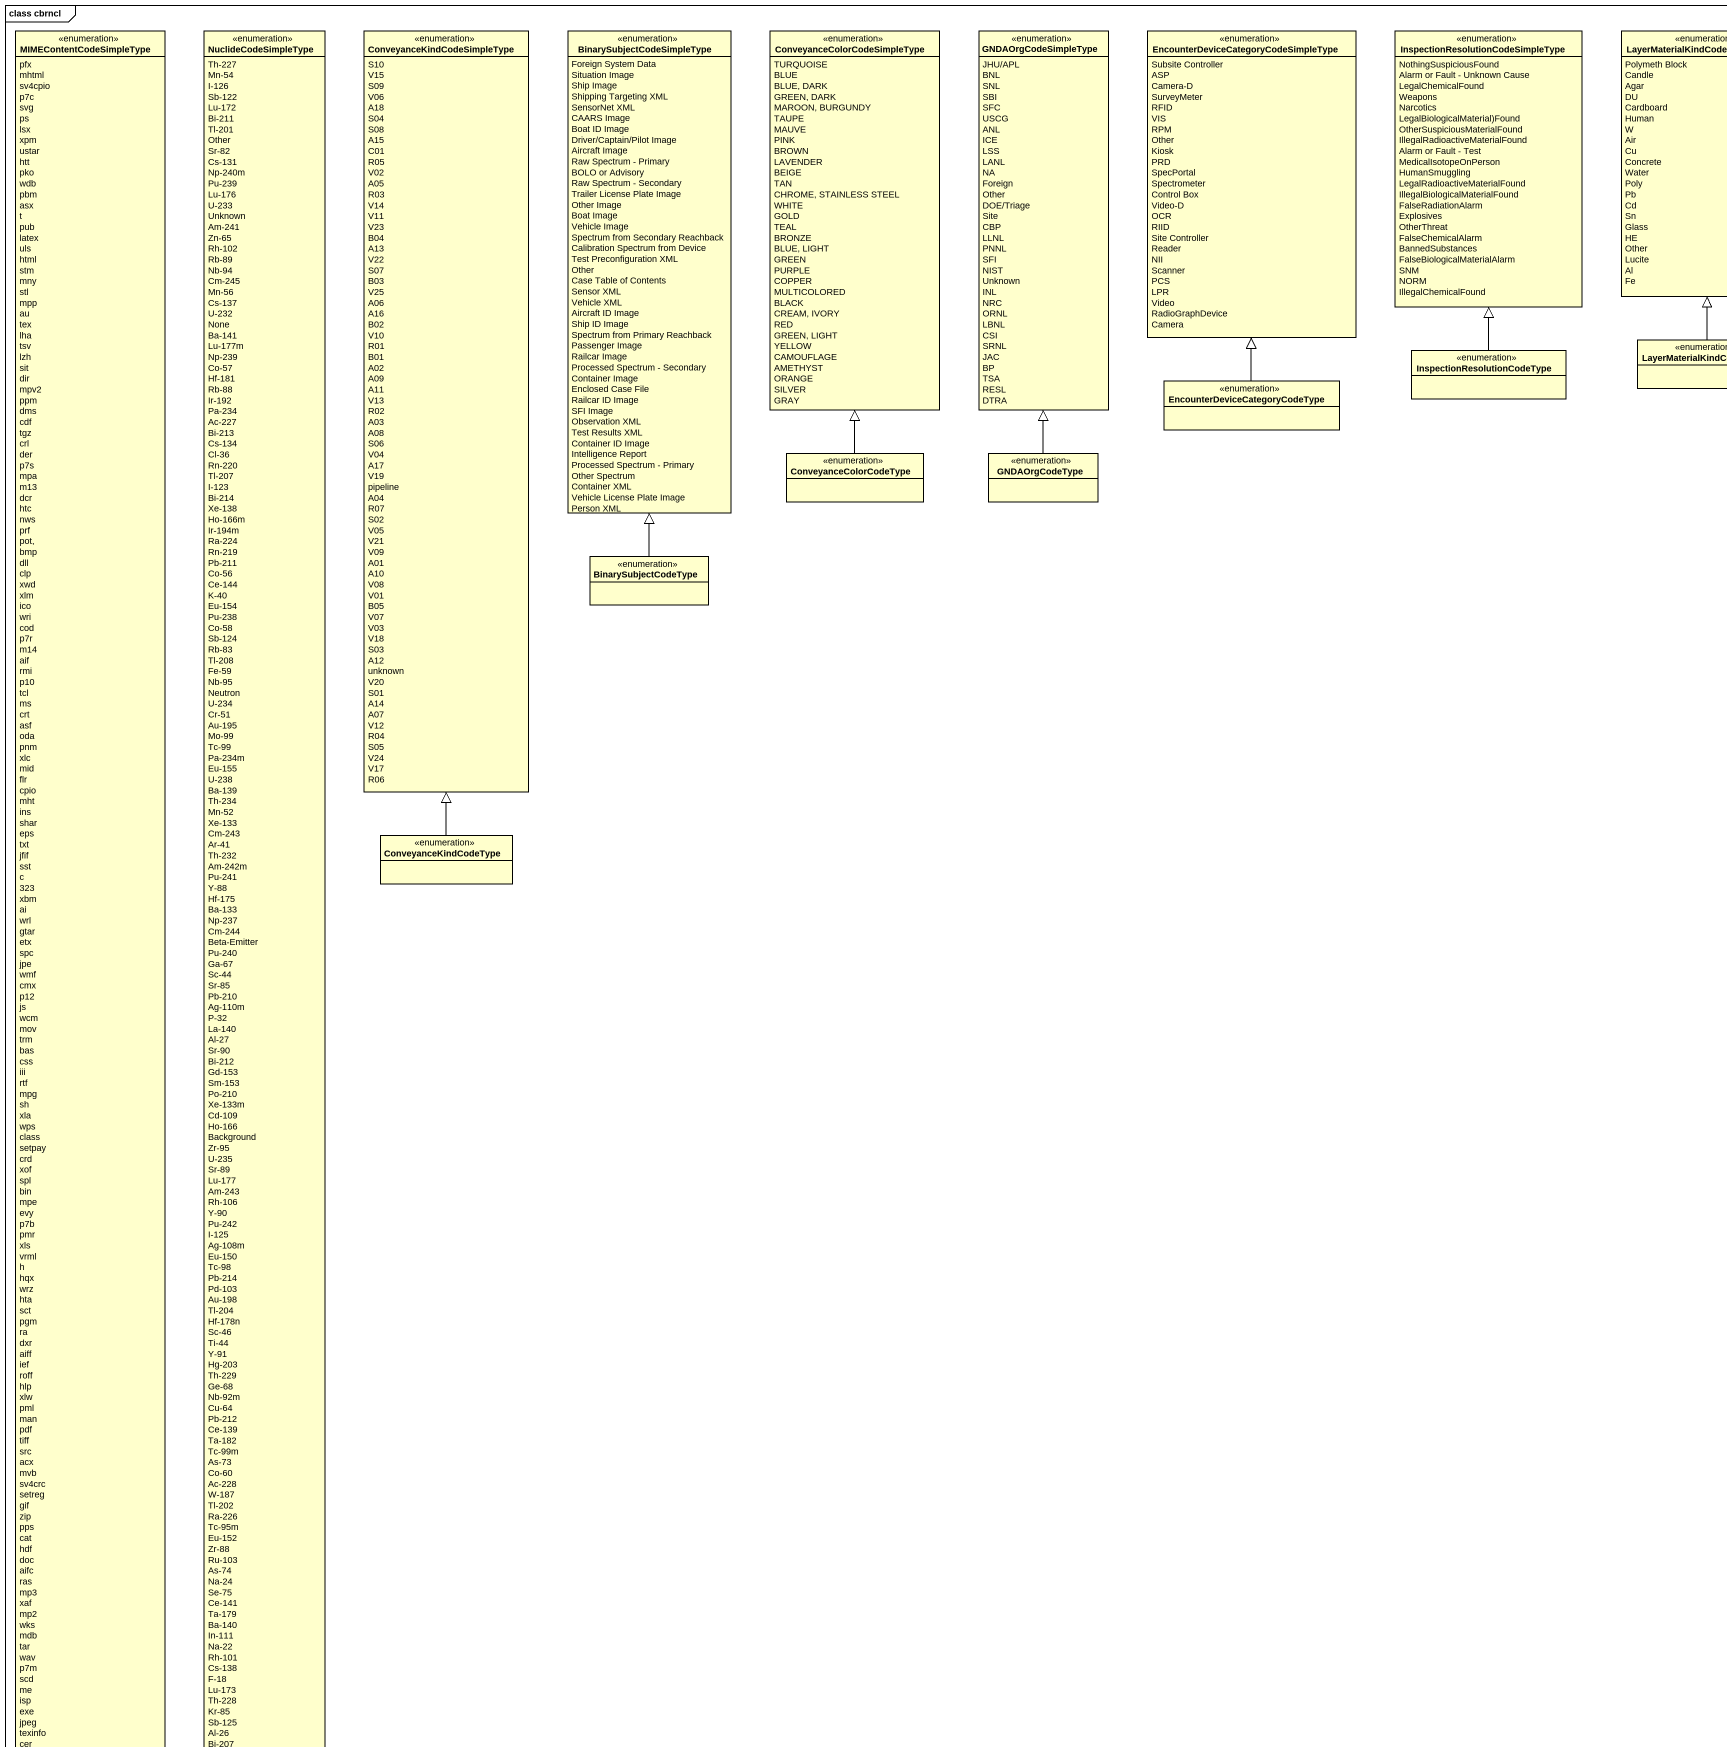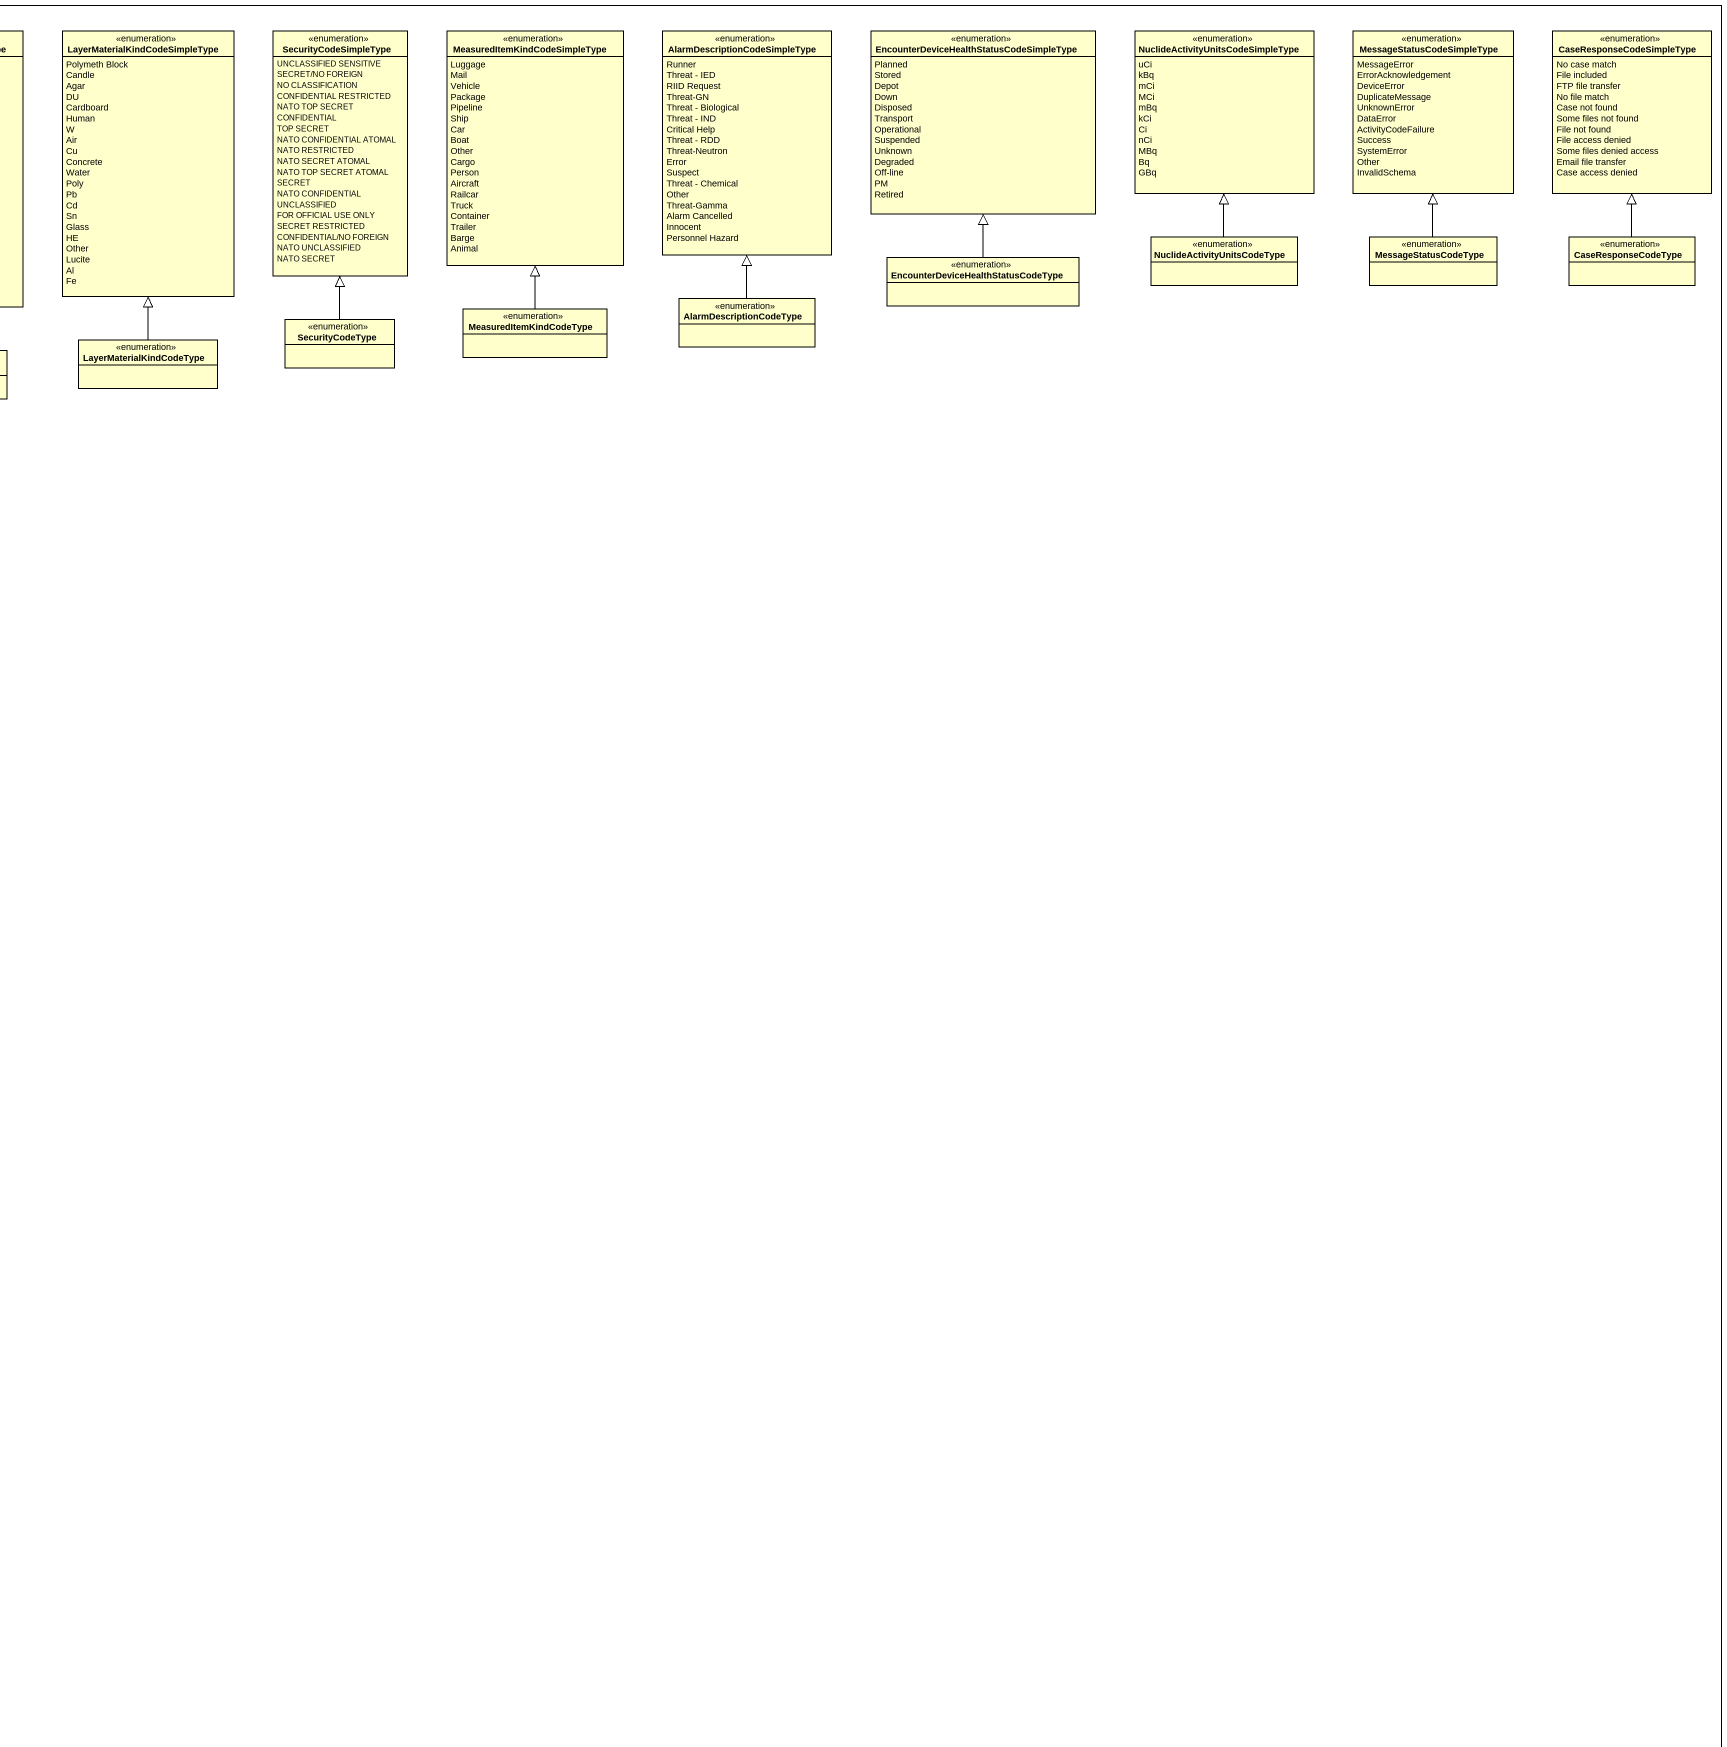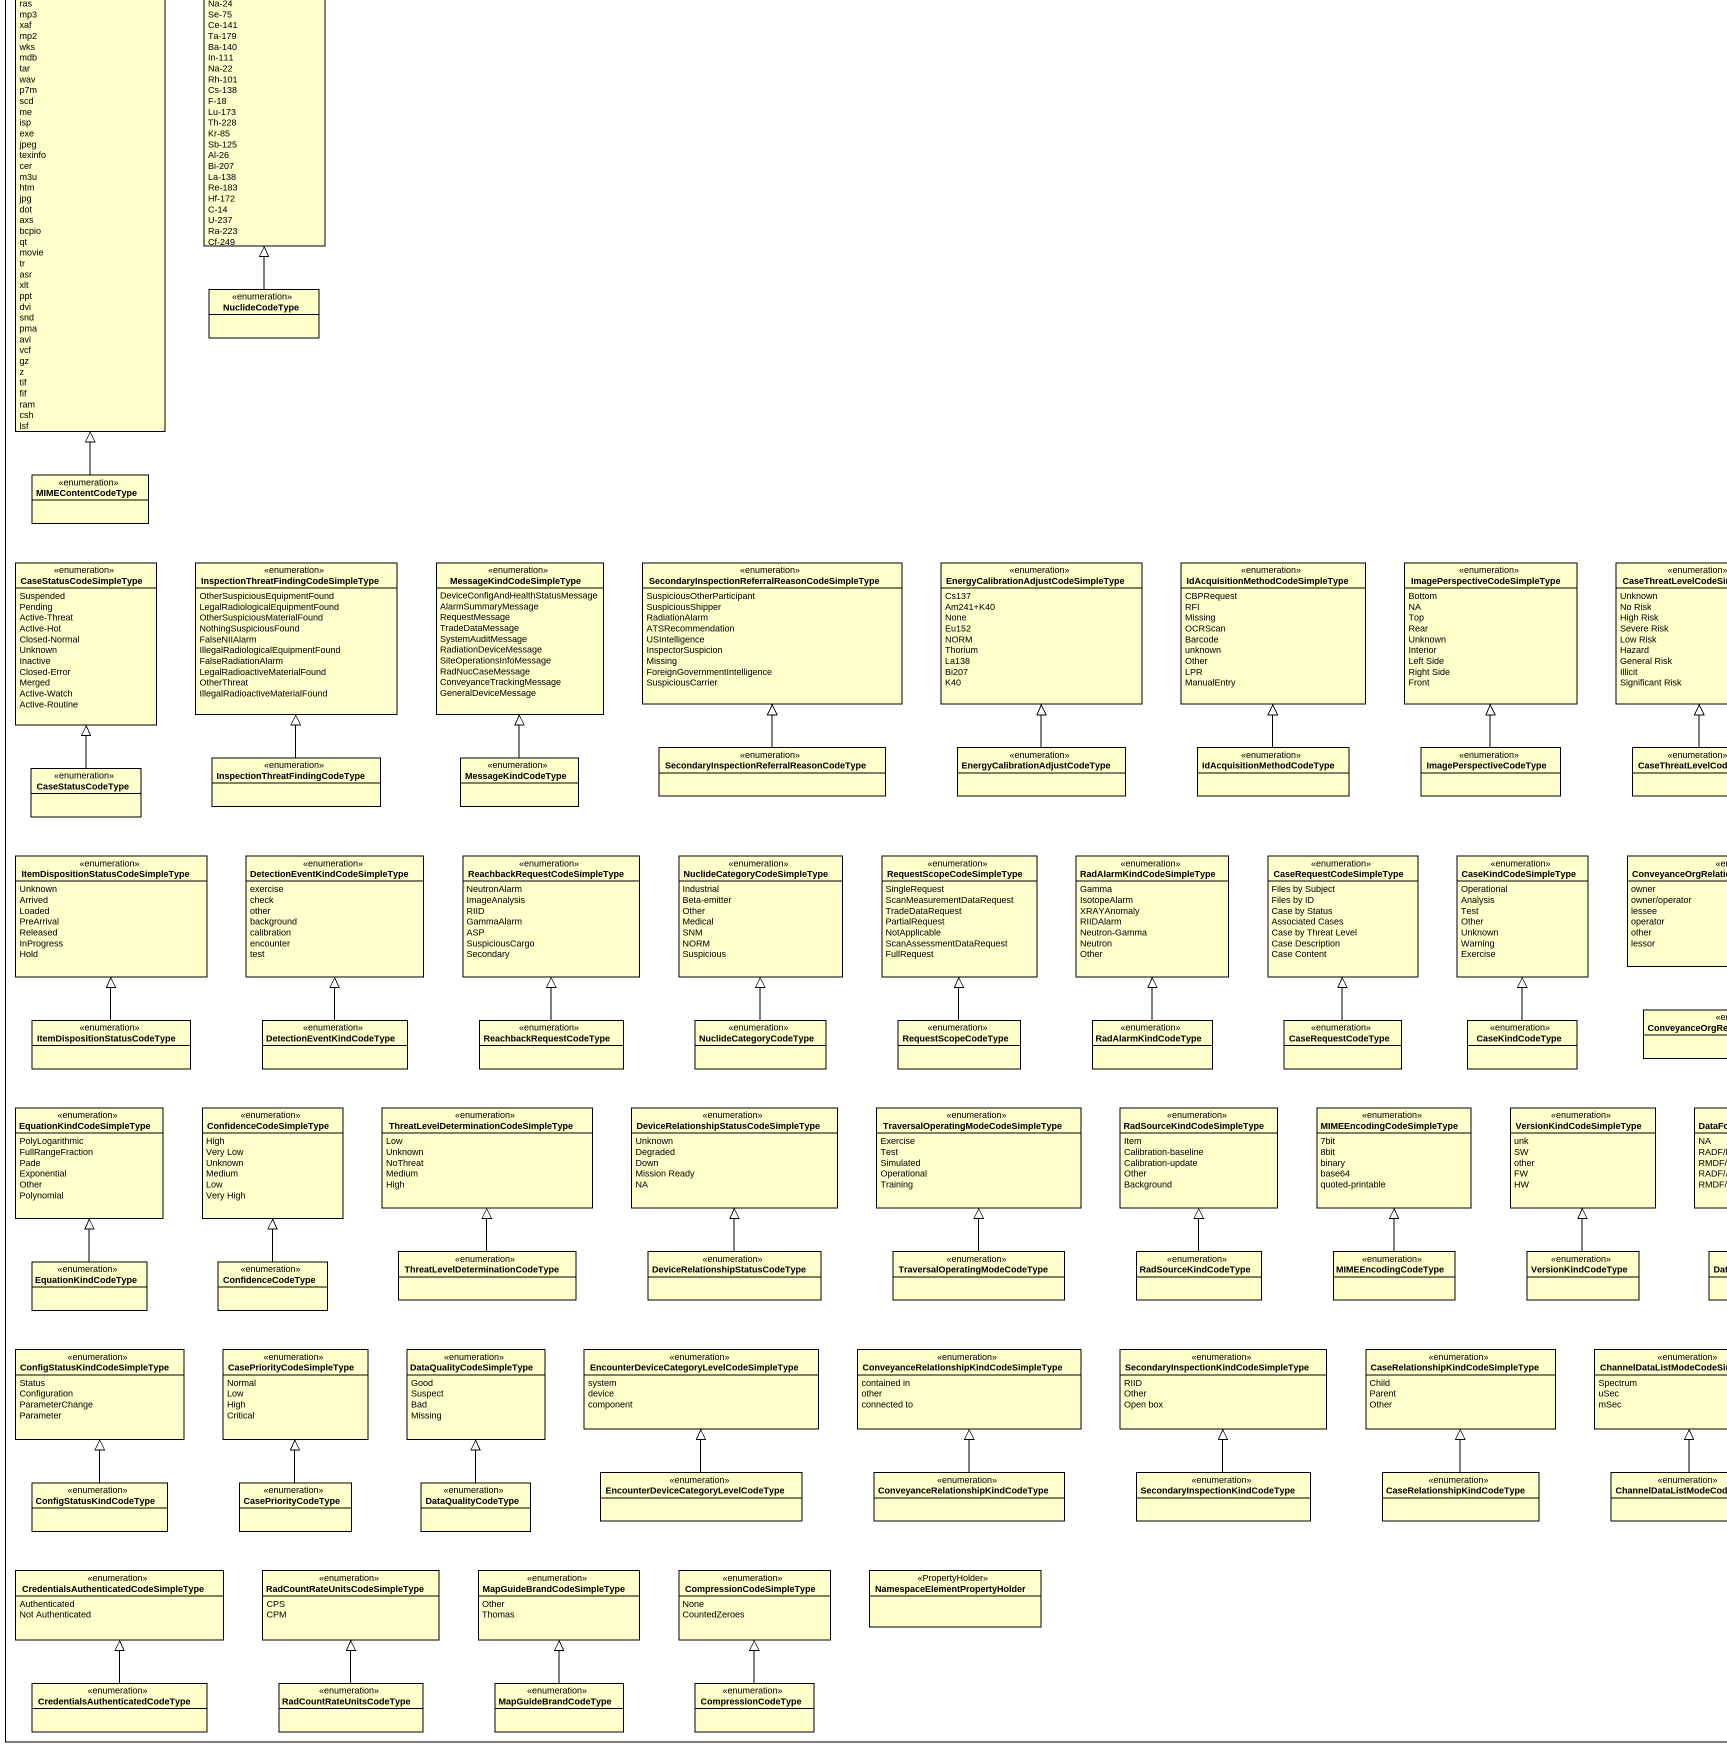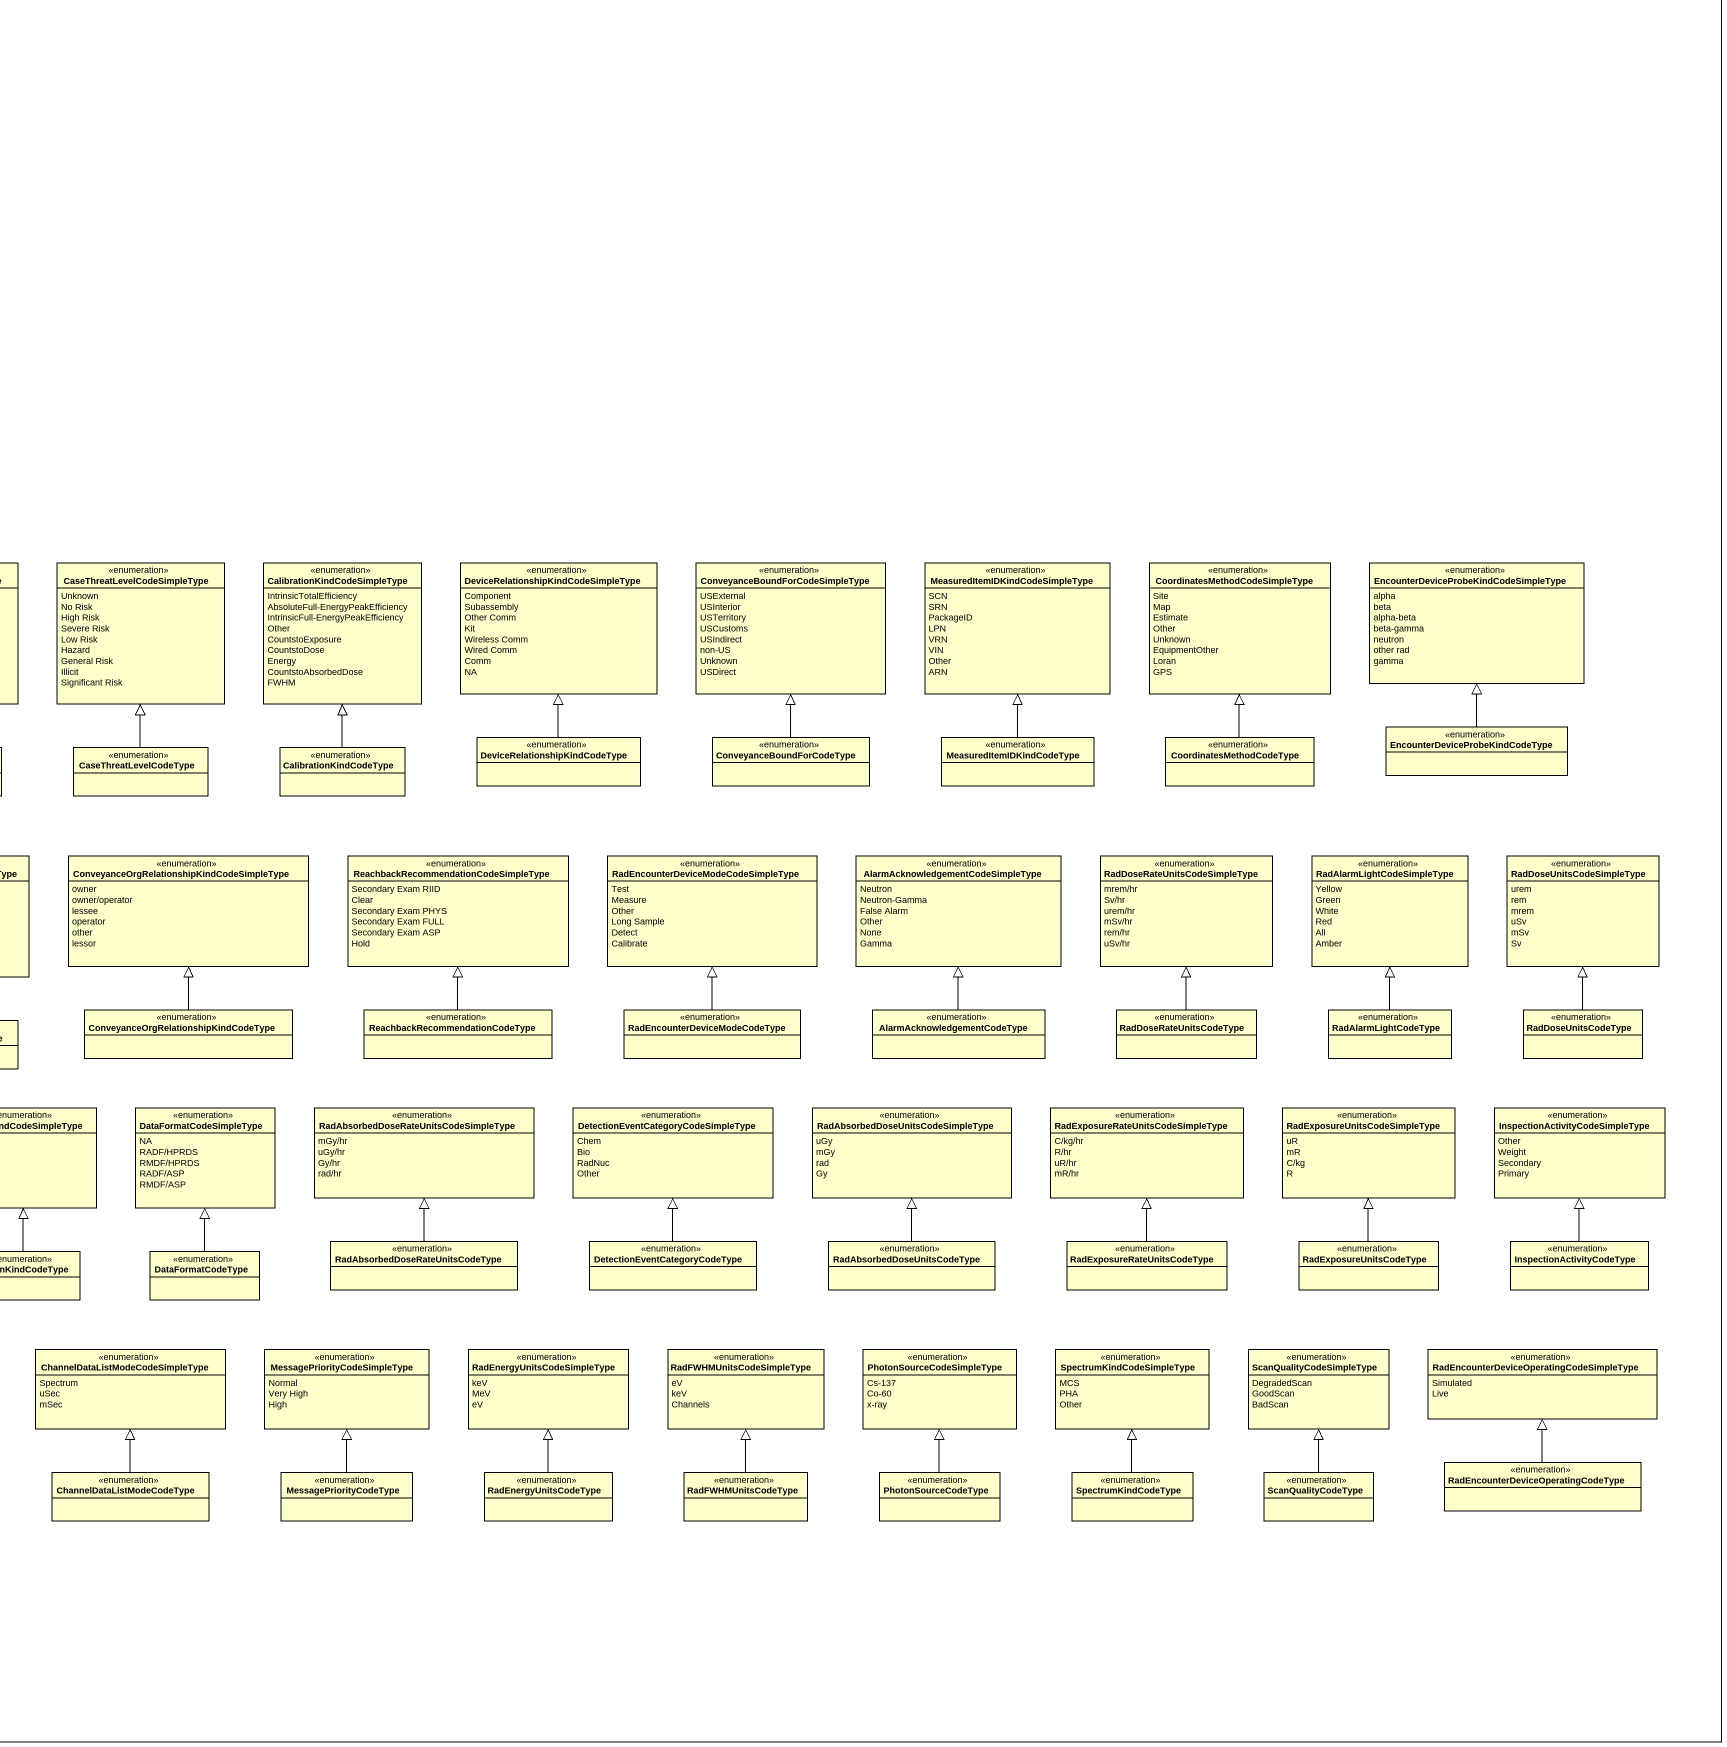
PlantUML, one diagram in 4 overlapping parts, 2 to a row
@startuml
mainframe class cbrncl
hide circle
hide empty members
enum MIMEContentCodeSimpleType {
  pfx
  mhtml
  sv4cpio
  p7c
  svg
  ps
  lsx
  xpm
  ustar
  htt
  pko
  wdb
  pbm
  asx
  t
  pub
  latex
  uls
  html
  stm
  mny
  stl
  mpp
  au
  tex
  lha
  tsv
  lzh
  sit
  dir
  mpv2
  ppm
  dms
  cdf
  tgz
  crl
  der
  p7s
  mpa
  m13
  dcr
  htc
  nws
  prf
  pot,
  bmp
  dll
  clp
  xwd
  xlm
  ico
  wri
  cod
  p7r
  m14
  aif
  rmi
  p10
  tcl
  ms
  crt
  asf
  oda
  pnm
  xlc
  mid
  flr
  cpio
  mht
  ins
  shar
  eps
  txt
  jfif
  sst
  c
  323
  xbm
  ai
  wrl
  gtar
  etx
  spc
  jpe
  wmf
  cmx
  p12
  js
  wcm
  mov
  trm
  bas
  css
  iii
  rtf
  mpg
  sh
  xla
  wps
  class
  setpay
  crd
  xof
  spl
  bin
  mpe
  evy
  p7b
  pmr
  xls
  vrml
  h
  hqx
  wrz
  hta
  sct
  pgm
  ra
  dxr
  aiff
  ief
  roff
  hlp
  xlw
  pml
  man
  pdf
  tiff
  src
  acx
  mvb
  sv4crc
  setreg
  gif
  zip
  pps
  cat
  hdf
  doc
  aifc
  ras
  mp3
  xaf
  mp2
  wks
  mdb
  tar
  wav
  p7m
  scd
  me
  isp
  exe
  jpeg
  texinfo
  cer
  m3u
  htm
  jpg
  dot
  axs
  bcpio
  qt
  movie
  tr
  asr
  xlt
  ppt
  dvi
  snd
  pma
  avi
  vcf
  gz
  z
  tif
  fif
  ram
  csh
  lsf
}
enum NuclideCodeSimpleType {
  Th-227
  Mn-54
  I-126
  Sb-122
  Lu-172
  Bi-211
  Tl-201
  Other
  Sr-82
  Cs-131
  Np-240m
  Pu-239
  Lu-176
  U-233
  Unknown
  Am-241
  Zn-65
  Rh-102
  Rb-89
  Nb-94
  Cm-245
  Mn-56
  Cs-137
  U-232
  None
  Ba-141
  Lu-177m
  Np-239
  Co-57
  Hf-181
  Rb-88
  Ir-192
  Pa-234
  Ac-227
  Bi-213
  Cs-134
  Cl-36
  Rn-220
  Tl-207
  I-123
  Bi-214
  Xe-138
  Ho-166m
  Ir-194m
  Ra-224
  Rn-219
  Pb-211
  Co-56
  Ce-144
  K-40
  Eu-154
  Pu-238
  Co-58
  Sb-124
  Rb-83
  Tl-208
  Fe-59
  Nb-95
  Neutron
  U-234
  Cr-51
  Au-195
  Mo-99
  Tc-99
  Pa-234m
  Eu-155
  U-238
  Ba-139
  Th-234
  Mn-52
  Xe-133
  Cm-243
  Ar-41
  Th-232
  Am-242m
  Pu-241
  Y-88
  Hf-175
  Ba-133
  Np-237
  Cm-244
  Beta-Emitter
  Pu-240
  Ga-67
  Sc-44
  Sr-85
  Pb-210
  Ag-110m
  P-32
  La-140
  Al-27
  Sr-90
  Bi-212
  Gd-153
  Sm-153
  Po-210
  Xe-133m
  Cd-109
  Ho-166
  Background
  Zr-95
  U-235
  Sr-89
  Lu-177
  Am-243
  Rh-106
  Y-90
  Pu-242
  I-125
  Ag-108m
  Eu-150
  Tc-98
  Pb-214
  Pd-103
  Au-198
  Tl-204
  Hf-178n
  Sc-46
  Ti-44
  Y-91
  Hg-203
  Th-229
  Ge-68
  Nb-92m
  Cu-64
  Pb-212
  Ce-139
  Ta-182
  Tc-99m
  As-73
  Co-60
  Ac-228
  W-187
  Tl-202
  Ra-226
  Tc-95m
  Eu-152
  Zr-88
  Ru-103
  As-74
  Na-24
  Se-75
  Ce-141
  Ta-179
  Ba-140
  In-111
  Na-22
  Rh-101
  Cs-138
  F-18
  Lu-173
  Th-228
  Kr-85
  Sb-125
  Al-26
  Bi-207
  La-138
  Re-183
  Hf-172
  C-14
  U-237
  Ra-223
  Cf-249
}
enum ConveyanceKindCodeSimpleType {
  S10
  V15
  S09
  V06
  A18
  S04
  S08
  A15
  C01
  R05
  V02
  A05
  R03
  V14
  V11
  V23
  B04
  A13
  V22
  S07
  B03
  V25
  A06
  A16
  B02
  V10
  R01
  B01
  A02
  A09
  A11
  V13
  R02
  A03
  A08
  S06
  V04
  A17
  V19
  pipeline
  A04
  R07
  S02
  V05
  V21
  V09
  A01
  A10
  V08
  V01
  B05
  V07
  V03
  V18
  S03
  A12
  unknown
  V20
  S01
  A14
  A07
  V12
  R04
  S05
  V24
  V17
  R06
}
enum BinarySubjectCodeSimpleType {
  Foreign System Data
  Situation Image
  Ship Image
  Shipping Targeting XML
  SensorNet XML
  CAARS Image
  Boat ID Image
  Driver/Captain/Pilot Image
  Aircraft Image
  Raw Spectrum - Primary
  BOLO or Advisory
  Raw Spectrum - Secondary
  Trailer License Plate Image
  Other Image
  Boat Image
  Vehicle Image
  Spectrum from Secondary Reachback
  Calibration Spectrum from Device
  Test Preconfiguration XML
  Other
  Case Table of Contents
  Sensor XML
  Vehicle XML
  Aircraft ID Image
  Ship ID Image
  Spectrum from Primary Reachback
  Passenger Image
  Railcar Image
  Processed Spectrum - Secondary
  Container Image
  Enclosed Case File
  Railcar ID Image
  SFI Image
  Observation XML
  Test Results XML
  Container ID Image
  Intelligence Report
  Processed Spectrum - Primary
  Other Spectrum
  Container XML
  Vehicle License Plate Image
  Person XML
}
enum "ConveyanceColorCodeSimpleType" as ConveyanceColorCodeSimpleTyp {
  TURQUOISE
  BLUE
  BLUE, DARK
  GREEN, DARK
  MAROON, BURGUNDY
  TAUPE
  MAUVE
  PINK
  BROWN
  LAVENDER
  BEIGE
  TAN
  CHROME, STAINLESS STEEL
  WHITE
  GOLD
  TEAL
  BRONZE
  BLUE, LIGHT
  GREEN
  PURPLE
  COPPER
  MULTICOLORED
  BLACK
  CREAM, IVORY
  RED
  GREEN, LIGHT
  YELLOW
  CAMOUFLAGE
  AMETHYST
  ORANGE
  SILVER
  GRAY
}
enum GNDAOrgCodeSimpleType {
  JHU/APL
  BNL
  SNL
  SBI
  SFC
  USCG
  ANL
  ICE
  LSS
  LANL
  NA
  Foreign
  Other
  DOE/Triage
  Site
  CBP
  LLNL
  PNNL
  SFI
  NIST
  Unknown
  INL
  NRC
  ORNL
  LBNL
  CSI
  SRNL
  JAC
  BP
  TSA
  RESL
  DTRA
}
enum "EncounterDeviceCategoryCodeSimpleType" as EncounterDeviceCategoryCodeS {
  Subsite Controller
  ASP
  Camera-D
  SurveyMeter
  RFID
  VIS
  RPM
  Other
  Kiosk
  PRD
  SpecPortal
  Spectrometer
  Control Box
  Video-D
  OCR
  RIID
  Site Controller
  Reader
  NII
  Scanner
  PCS
  LPR
  Video
  RadioGraphDevice
  Camera
}
enum "InspectionResolutionCodeSimpleType" as InspectionResolutionCodeSimp {
  NothingSuspiciousFound
  Alarm or Fault - Unknown Cause
  LegalChemicalFound
  Weapons
  Narcotics
  LegalBiologicalMaterial)Found
  OtherSuspiciousMaterialFound
  IllegalRadioactiveMaterialFound
  Alarm or Fault - Test
  MedicalIsotopeOnPerson
  HumanSmuggling
  LegalRadioactiveMaterialFound
  IllegalBiologicalMaterialFound
  FalseRadiationAlarm
  Explosives
  OtherThreat
  FalseChemicalAlarm
  BannedSubstances
  FalseBiologicalMaterialAlarm
  SNM
  NORM
  IllegalChemicalFound
}
enum "LayerMaterialKindCodeSimpleType" as LayerMaterialKindCodeSimpleT {
  Polymeth Block
  Candle
  Agar
  DU
  Cardboard
  Human
  W
  Air
  Cu
  Concrete
  Water
  Poly
  Pb
  Cd
  Sn
  Glass
  HE
  Other
  Lucite
  Al
  Fe
}
enum SecurityCodeSimpleType {
  UNCLASSIFIED SENSITIVE
  SECRET/NO FOREIGN
  NO CLASSIFICATION
  CONFIDENTIAL RESTRICTED
  NATO TOP SECRET
  CONFIDENTIAL
  TOP SECRET
  NATO CONFIDENTIAL ATOMAL
  NATO RESTRICTED
  NATO SECRET ATOMAL
  NATO TOP SECRET ATOMAL
  SECRET
  NATO CONFIDENTIAL
  UNCLASSIFIED
  FOR OFFICIAL USE ONLY
  SECRET RESTRICTED
  CONFIDENTIAL/NO FOREIGN
  NATO UNCLASSIFIED
  NATO SECRET
}
enum "MeasuredItemKindCodeSimpleType" as MeasuredItemKindCodeSimpleTy {
  Luggage
  Mail
  Vehicle
  Package
  Pipeline
  Ship
  Car
  Boat
  Other
  Cargo
  Person
  Aircraft
  Railcar
  Truck
  Container
  Trailer
  Barge
  Animal
}
enum "AlarmDescriptionCodeSimpleType" as AlarmDescriptionCodeSimpleTy {
  Runner
  Threat - IED
  RIID Request
  Threat-GN
  Threat - Biological
  Threat - IND
  Critical Help
  Threat - RDD
  Threat-Neutron
  Error
  Suspect
  Threat - Chemical
  Other
  Threat-Gamma
  Alarm Cancelled
  Innocent
  Personnel Hazard
}
enum "EncounterDeviceHealthStatusCodeSimpleType" as EncounterDeviceHealthStatusC {
  Planned
  Stored
  Depot
  Down
  Disposed
  Transport
  Operational
  Suspended
  Unknown
  Degraded
  Off-line
  PM
  Retired
}
enum "NuclideActivityUnitsCodeSimpleType" as NuclideActivityUnitsCodeSimp {
  uCi
  kBq
  mCi
  MCi
  mBq
  kCi
  Ci
  nCi
  MBq
  Bq
  GBq
}
enum MessageStatusCodeSimpleType {
  MessageError
  ErrorAcknowledgement
  DeviceError
  DuplicateMessage
  UnknownError
  DataError
  ActivityCodeFailure
  Success
  SystemError
  Other
  InvalidSchema
}
enum CaseResponseCodeSimpleType {
  No case match
  File included
  FTP file transfer
  No file match
  Case not found
  Some files not found
  File not found
  File access denied
  Some files denied access
  Email file transfer
  Case access denied
}
enum NuclideActivityUnitsCodeType
enum MessageStatusCodeType
enum CaseResponseCodeType
enum "EncounterDeviceHealthStatusCodeType" as EncounterDeviceHealthStatusC_2
enum SecurityCodeType
enum MeasuredItemKindCodeType
enum AlarmDescriptionCodeType
enum InspectionResolutionCodeType
enum LayerMaterialKindCodeType
enum "EncounterDeviceCategoryCodeType" as EncounterDeviceCategoryCodeT
enum ConveyanceColorCodeType
enum GNDAOrgCodeType
enum BinarySubjectCodeType
enum ConveyanceKindCodeType
enum NuclideCodeType
enum MIMEContentCodeType
enum CaseStatusCodeSimpleType {
  Suspended
  Pending
  Active-Threat
  Active-Hot
  Closed-Normal
  Unknown
  Inactive
  Closed-Error
  Merged
  Active-Watch
  Active-Routine
}
enum "InspectionThreatFindingCodeSimpleType" as InspectionThreatFindingCodeS {
  OtherSuspiciousEquipmentFound
  LegalRadiologicalEquipmentFound
  OtherSuspiciousMaterialFound
  NothingSuspiciousFound
  FalseNIIAlarm
  IllegalRadiologicalEquipmentFound
  FalseRadiationAlarm
  LegalRadioactiveMaterialFound
  OtherThreat
  IllegalRadioactiveMaterialFound
}
enum MessageKindCodeSimpleType {
  DeviceConfigAndHealthStatusMessage
  AlarmSummaryMessage
  RequestMessage
  TradeDataMessage
  SystemAuditMessage
  RadiationDeviceMessage
  SiteOperationsInfoMessage
  RadNucCaseMessage
  ConveyanceTrackingMessage
  GeneralDeviceMessage
}
enum "SecondaryInspectionReferralReasonCodeSimpleType" as SecondaryInspectionReferralR {
  SuspiciousOtherParticipant
  SuspiciousShipper
  RadiationAlarm
  ATSRecommendation
  USIntelligence
  InspectorSuspicion
  Missing
  ForeignGovernmentIntelligence
  SuspiciousCarrier
}
enum "EnergyCalibrationAdjustCodeSimpleType" as EnergyCalibrationAdjustCodeS {
  Cs137
  Am241+K40
  None
  Eu152
  NORM
  Thorium
  La138
  Bi207
  K40
}
enum "IdAcquisitionMethodCodeSimpleType" as IdAcquisitionMethodCodeSimpl {
  CBPRequest
  RFI
  Missing
  OCRScan
  Barcode
  unknown
  Other
  LPR
  ManualEntry
}
enum "ImagePerspectiveCodeSimpleType" as ImagePerspectiveCodeSimpleTy {
  Bottom
  NA
  Top
  Rear
  Unknown
  Interior
  Left Side
  Right Side
  Front
}
enum "CaseThreatLevelCodeSimpleType" as CaseThreatLevelCodeSimpleTyp {
  Unknown
  No Risk
  High Risk
  Severe Risk
  Low Risk
  Hazard
  General Risk
  Illicit
  Significant Risk
}
enum "CalibrationKindCodeSimpleType" as CalibrationKindCodeSimpleTyp {
  IntrinsicTotalEfficiency
  AbsoluteFull-EnergyPeakEfficiency
  IntrinsicFull-EnergyPeakEfficiency
  Other
  CountstoExposure
  CountstoDose
  Energy
  CountstoAbsorbedDose
  FWHM
}
enum "DeviceRelationshipKindCodeSimpleType" as DeviceRelationshipKindCodeSi {
  Component
  Subassembly
  Other Comm
  Kit
  Wireless Comm
  Wired Comm
  Comm
  NA
}
enum "ConveyanceBoundForCodeSimpleType" as ConveyanceBoundForCodeSimple {
  USExternal
  USInterior
  USTerritory
  USCustoms
  USIndirect
  non-US
  Unknown
  USDirect
}
enum "MeasuredItemIDKindCodeSimpleType" as MeasuredItemIDKindCodeSimple {
  SCN
  SRN
  PackageID
  LPN
  VRN
  VIN
  Other
  ARN
}
enum "CoordinatesMethodCodeSimpleType" as CoordinatesMethodCodeSimpleT {
  Site
  Map
  Estimate
  Other
  Unknown
  EquipmentOther
  Loran
  GPS
}
enum "EncounterDeviceProbeKindCodeSimpleType" as EncounterDeviceProbeKindCode {
  alpha
  beta
  alpha-beta
  beta-gamma
  neutron
  other rad
  gamma
}
enum "InspectionThreatFindingCodeType" as InspectionThreatFindingCodeT
enum MessageKindCodeType
enum "SecondaryInspectionReferralReasonCodeType" as SecondaryInspectionReferralR_2
enum "EnergyCalibrationAdjustCodeType" as EnergyCalibrationAdjustCodeT
enum IdAcquisitionMethodCodeType
enum ImagePerspectiveCodeType
enum CaseThreatLevelCodeType
enum CalibrationKindCodeType
enum "DeviceRelationshipKindCodeType" as DeviceRelationshipKindCodeTy
enum ConveyanceBoundForCodeType
enum MeasuredItemIDKindCodeType
enum CoordinatesMethodCodeType
enum "EncounterDeviceProbeKindCodeType" as EncounterDeviceProbeKindCode_2
enum CaseStatusCodeType
enum "ItemDispositionStatusCodeSimpleType" as ItemDispositionStatusCodeSim {
  Unknown
  Arrived
  Loaded
  PreArrival
  Released
  InProgress
  Hold
}
enum "DetectionEventKindCodeSimpleType" as DetectionEventKindCodeSimple {
  exercise
  check
  other
  background
  calibration
  encounter
  test
}
enum "ReachbackRequestCodeSimpleType" as ReachbackRequestCodeSimpleTy {
  NeutronAlarm
  ImageAnalysis
  RIID
  GammaAlarm
  ASP
  SuspiciousCargo
  Secondary
}
enum "NuclideCategoryCodeSimpleType" as NuclideCategoryCodeSimpleTyp {
  Industrial
  Beta-emitter
  Other
  Medical
  SNM
  NORM
  Suspicious
}
enum RequestScopeCodeSimpleType {
  SingleRequest
  ScanMeasurementDataRequest
  TradeDataRequest
  PartialRequest
  NotApplicable
  ScanAssessmentDataRequest
  FullRequest
}
enum RadAlarmKindCodeSimpleType {
  Gamma
  IsotopeAlarm
  XRAYAnomaly
  RIIDAlarm
  Neutron-Gamma
  Neutron
  Other
}
enum CaseRequestCodeSimpleType {
  Files by Subject
  Files by ID
  Case by Status
  Associated Cases
  Case by Threat Level
  Case Description
  Case Content
}
enum CaseKindCodeSimpleType {
  Operational
  Analysis
  Test
  Other
  Unknown
  Warning
  Exercise
}
enum "ConveyanceOrgRelationshipKindCodeSimpleType" as ConveyanceOrgRelationshipKin {
  owner
  owner/operator
  lessee
  operator
  other
  lessor
}
enum "ReachbackRecommendationCodeSimpleType" as ReachbackRecommendationCodeS {
  Secondary Exam RIID
  Clear
  Secondary Exam PHYS
  Secondary Exam FULL
  Secondary Exam ASP
  Hold
}
enum "RadEncounterDeviceModeCodeSimpleType" as RadEncounterDeviceModeCodeSi {
  Test
  Measure
  Other
  Long Sample
  Detect
  Calibrate
}
enum "AlarmAcknowledgementCodeSimpleType" as AlarmAcknowledgementCodeSimp {
  Neutron
  Neutron-Gamma
  False Alarm
  Other
  None
  Gamma
}
enum "RadDoseRateUnitsCodeSimpleType" as RadDoseRateUnitsCodeSimpleTy {
  mrem/hr
  Sv/hr
  urem/hr
  mSv/hr
  rem/hr
  uSv/hr
}
enum RadAlarmLightCodeSimpleType {
  Yellow
  Green
  White
  Red
  All
  Amber
}
enum RadDoseUnitsCodeSimpleType {
  urem
  rem
  mrem
  uSv
  mSv
  Sv
}
enum "ItemDispositionStatusCodeType" as ItemDispositionStatusCodeTyp
enum DetectionEventKindCodeType
enum ReachbackRequestCodeType
enum NuclideCategoryCodeType
enum RequestScopeCodeType
enum RadAlarmKindCodeType
enum CaseRequestCodeType
enum CaseKindCodeType
enum "ConveyanceOrgRelationshipKindCodeType" as ConveyanceOrgRelationshipKin_2
enum "ReachbackRecommendationCodeType" as ReachbackRecommendationCodeT
enum "RadEncounterDeviceModeCodeType" as RadEncounterDeviceModeCodeTy
enum AlarmAcknowledgementCodeType
enum RadDoseRateUnitsCodeType
enum RadAlarmLightCodeType
enum RadDoseUnitsCodeType
enum EquationKindCodeSimpleType {
  PolyLogarithmic
  FullRangeFraction
  Pade
  Exponential
  Other
  Polynomial
}
enum ConfidenceCodeSimpleType {
  High
  Very Low
  Unknown
  Medium
  Low
  Very High
}
enum "ThreatLevelDeterminationCodeSimpleType" as ThreatLevelDeterminationCode {
  Low
  Unknown
  NoThreat
  Medium
  High
}
enum "DeviceRelationshipStatusCodeSimpleType" as DeviceRelationshipStatusCode {
  Unknown
  Degraded
  Down
  Mission Ready
  NA
}
enum "TraversalOperatingModeCodeSimpleType" as TraversalOperatingModeCodeSi {
  Exercise
  Test
  Simulated
  Operational
  Training
}
enum RadSourceKindCodeSimpleType {
  Item
  Calibration-baseline
  Calibration-update
  Other
  Background
}
enum MIMEEncodingCodeSimpleType {
  7bit
  8bit
  binary
  base64
  quoted-printable
}
enum VersionKindCodeSimpleType {
  unk
  SW
  other
  FW
  HW
}
enum DataFormatCodeSimpleType {
  NA
  RADF/HPRDS
  RMDF/HPRDS
  RADF/ASP
  RMDF/ASP
}
enum "RadAbsorbedDoseRateUnitsCodeSimpleType" as RadAbsorbedDoseRateUnitsCode {
  mGy/hr
  uGy/hr
  Gy/hr
  rad/hr
}
enum "DetectionEventCategoryCodeSimpleType" as DetectionEventCategoryCodeSi {
  Chem
  Bio
  RadNuc
  Other
}
enum "RadAbsorbedDoseUnitsCodeSimpleType" as RadAbsorbedDoseUnitsCodeSimp {
  uGy
  mGy
  rad
  Gy
}
enum "RadExposureRateUnitsCodeSimpleType" as RadExposureRateUnitsCodeSimp {
  C/kg/hr
  R/hr
  uR/hr
  mR/hr
}
enum "RadExposureUnitsCodeSimpleType" as RadExposureUnitsCodeSimpleTy {
  uR
  mR
  C/kg
  R
}
enum "InspectionActivityCodeSimpleType" as InspectionActivityCodeSimple {
  Other
  Weight
  Secondary
  Primary
}
enum "ThreatLevelDeterminationCodeType" as ThreatLevelDeterminationCode_2
enum "DeviceRelationshipStatusCodeType" as DeviceRelationshipStatusCode_2
enum "TraversalOperatingModeCodeType" as TraversalOperatingModeCodeTy
enum RadSourceKindCodeType
enum MIMEEncodingCodeType
enum VersionKindCodeType
enum DataFormatCodeType
enum "RadAbsorbedDoseRateUnitsCodeType" as RadAbsorbedDoseRateUnitsCode_2
enum "DetectionEventCategoryCodeType" as DetectionEventCategoryCodeTy
enum RadAbsorbedDoseUnitsCodeType
enum RadExposureRateUnitsCodeType
enum RadExposureUnitsCodeType
enum InspectionActivityCodeType
enum EquationKindCodeType
enum ConfidenceCodeType
enum "ConfigStatusKindCodeSimpleType" as ConfigStatusKindCodeSimpleTy {
  Status
  Configuration
  ParameterChange
  Parameter
}
enum CasePriorityCodeSimpleType {
  Normal
  Low
  High
  Critical
}
enum DataQualityCodeSimpleType {
  Good
  Suspect
  Bad
  Missing
}
enum "EncounterDeviceCategoryLevelCodeSimpleType" as EncounterDeviceCategoryLevel {
  system
  device
  component
}
enum "ConveyanceRelationshipKindCodeSimpleType" as ConveyanceRelationshipKindCo {
  contained in
  other
  connected to
}
enum "SecondaryInspectionKindCodeSimpleType" as SecondaryInspectionKindCodeS {
  RIID
  Other
  Open box
}
enum "CaseRelationshipKindCodeSimpleType" as CaseRelationshipKindCodeSimp {
  Child
  Parent
  Other
}
enum "ChannelDataListModeCodeSimpleType" as ChannelDataListModeCodeSimpl {
  Spectrum
  uSec
  mSec
}
enum "MessagePriorityCodeSimpleType" as MessagePriorityCodeSimpleTyp {
  Normal
  Very High
  High
}
enum RadEnergyUnitsCodeSimpleType {
  keV
  MeV
  eV
}
enum RadFWHMUnitsCodeSimpleType {
  eV
  keV
  Channels
}
enum PhotonSourceCodeSimpleType {
  Cs-137
  Co-60
  x-ray
}
enum SpectrumKindCodeSimpleType {
  MCS
  PHA
  Other
}
enum ScanQualityCodeSimpleType {
  DegradedScan
  GoodScan
  BadScan
}
enum "RadEncounterDeviceOperatingCodeSimpleType" as RadEncounterDeviceOperatingC {
  Simulated
  Live
}
enum ConfigStatusKindCodeType
enum CasePriorityCodeType
enum DataQualityCodeType
enum "EncounterDeviceCategoryLevelCodeType" as EncounterDeviceCategoryLevel_2
enum "ConveyanceRelationshipKindCodeType" as ConveyanceRelationshipKindCo_2
enum "SecondaryInspectionKindCodeType" as SecondaryInspectionKindCodeT
enum CaseRelationshipKindCodeType
enum ChannelDataListModeCodeType
enum MessagePriorityCodeType
enum RadEnergyUnitsCodeType
enum RadFWHMUnitsCodeType
enum PhotonSourceCodeType
enum SpectrumKindCodeType
enum ScanQualityCodeType
enum "RadEncounterDeviceOperatingCodeType" as RadEncounterDeviceOperatingC_2
enum "CredentialsAuthenticatedCodeSimpleType" as CredentialsAuthenticatedCode {
  Authenticated
  Not Authenticated
}
enum "RadCountRateUnitsCodeSimpleType" as RadCountRateUnitsCodeSimpleT {
  CPS
  CPM
}
enum MapGuideBrandCodeSimpleType {
  Other
  Thomas
}
enum CompressionCodeSimpleType {
  None
  CountedZeroes
}
class "NamespaceElementPropertyHolder" as NamespaceElementPropertyHold <<PropertyHolder>>
enum "CredentialsAuthenticatedCodeType" as CredentialsAuthenticatedCode_2
enum RadCountRateUnitsCodeType
enum MapGuideBrandCodeType
enum CompressionCodeType
NuclideActivityUnitsCodeType -up-|> NuclideActivityUnitsCodeSimp
MessageStatusCodeType -up-|> MessageStatusCodeSimpleType
CaseResponseCodeType -up-|> CaseResponseCodeSimpleType
EncounterDeviceHealthStatusC_2 -up-|> EncounterDeviceHealthStatusC
SecurityCodeType -up-|> SecurityCodeSimpleType
MeasuredItemKindCodeType -up-|> MeasuredItemKindCodeSimpleTy
AlarmDescriptionCodeType -up-|> AlarmDescriptionCodeSimpleTy
InspectionResolutionCodeType -up-|> InspectionResolutionCodeSimp
LayerMaterialKindCodeType -up-|> LayerMaterialKindCodeSimpleT
EncounterDeviceCategoryCodeT -up-|> EncounterDeviceCategoryCodeS
ConveyanceColorCodeType -up-|> ConveyanceColorCodeSimpleTyp
GNDAOrgCodeType -up-|> GNDAOrgCodeSimpleType
BinarySubjectCodeType -up-|> BinarySubjectCodeSimpleType
ConveyanceKindCodeType -up-|> ConveyanceKindCodeSimpleType
NuclideCodeType -up-|> NuclideCodeSimpleType
MIMEContentCodeType -up-|> MIMEContentCodeSimpleType
InspectionThreatFindingCodeT -up-|> InspectionThreatFindingCodeS
MessageKindCodeType -up-|> MessageKindCodeSimpleType
SecondaryInspectionReferralR_2 -up-|> SecondaryInspectionReferralR
EnergyCalibrationAdjustCodeT -up-|> EnergyCalibrationAdjustCodeS
IdAcquisitionMethodCodeType -up-|> IdAcquisitionMethodCodeSimpl
ImagePerspectiveCodeType -up-|> ImagePerspectiveCodeSimpleTy
CaseThreatLevelCodeType -up-|> CaseThreatLevelCodeSimpleTyp
CalibrationKindCodeType -up-|> CalibrationKindCodeSimpleTyp
DeviceRelationshipKindCodeTy -up-|> DeviceRelationshipKindCodeSi
ConveyanceBoundForCodeType -up-|> ConveyanceBoundForCodeSimple
MeasuredItemIDKindCodeType -up-|> MeasuredItemIDKindCodeSimple
CoordinatesMethodCodeType -up-|> CoordinatesMethodCodeSimpleT
EncounterDeviceProbeKindCode_2 -up-|> EncounterDeviceProbeKindCode
CaseStatusCodeType -up-|> CaseStatusCodeSimpleType
ItemDispositionStatusCodeTyp -up-|> ItemDispositionStatusCodeSim
DetectionEventKindCodeType -up-|> DetectionEventKindCodeSimple
ReachbackRequestCodeType -up-|> ReachbackRequestCodeSimpleTy
NuclideCategoryCodeType -up-|> NuclideCategoryCodeSimpleTyp
RequestScopeCodeType -up-|> RequestScopeCodeSimpleType
RadAlarmKindCodeType -up-|> RadAlarmKindCodeSimpleType
CaseRequestCodeType -up-|> CaseRequestCodeSimpleType
CaseKindCodeType -up-|> CaseKindCodeSimpleType
ConveyanceOrgRelationshipKin_2 -up-|> ConveyanceOrgRelationshipKin
ReachbackRecommendationCodeT -up-|> ReachbackRecommendationCodeS
RadEncounterDeviceModeCodeTy -up-|> RadEncounterDeviceModeCodeSi
AlarmAcknowledgementCodeType -up-|> AlarmAcknowledgementCodeSimp
RadDoseRateUnitsCodeType -up-|> RadDoseRateUnitsCodeSimpleTy
RadAlarmLightCodeType -up-|> RadAlarmLightCodeSimpleType
RadDoseUnitsCodeType -up-|> RadDoseUnitsCodeSimpleType
ThreatLevelDeterminationCode_2 -up-|> ThreatLevelDeterminationCode
DeviceRelationshipStatusCode_2 -up-|> DeviceRelationshipStatusCode
TraversalOperatingModeCodeTy -up-|> TraversalOperatingModeCodeSi
RadSourceKindCodeType -up-|> RadSourceKindCodeSimpleType
MIMEEncodingCodeType -up-|> MIMEEncodingCodeSimpleType
VersionKindCodeType -up-|> VersionKindCodeSimpleType
DataFormatCodeType -up-|> DataFormatCodeSimpleType
RadAbsorbedDoseRateUnitsCode_2 -up-|> RadAbsorbedDoseRateUnitsCode
DetectionEventCategoryCodeTy -up-|> DetectionEventCategoryCodeSi
RadAbsorbedDoseUnitsCodeType -up-|> RadAbsorbedDoseUnitsCodeSimp
RadExposureRateUnitsCodeType -up-|> RadExposureRateUnitsCodeSimp
RadExposureUnitsCodeType -up-|> RadExposureUnitsCodeSimpleTy
InspectionActivityCodeType -up-|> InspectionActivityCodeSimple
EquationKindCodeType -up-|> EquationKindCodeSimpleType
ConfidenceCodeType -up-|> ConfidenceCodeSimpleType
ConfigStatusKindCodeType -up-|> ConfigStatusKindCodeSimpleTy
CasePriorityCodeType -up-|> CasePriorityCodeSimpleType
DataQualityCodeType -up-|> DataQualityCodeSimpleType
EncounterDeviceCategoryLevel_2 -up-|> EncounterDeviceCategoryLevel
ConveyanceRelationshipKindCo_2 -up-|> ConveyanceRelationshipKindCo
SecondaryInspectionKindCodeT -up-|> SecondaryInspectionKindCodeS
CaseRelationshipKindCodeType -up-|> CaseRelationshipKindCodeSimp
ChannelDataListModeCodeType -up-|> ChannelDataListModeCodeSimpl
MessagePriorityCodeType -up-|> MessagePriorityCodeSimpleTyp
RadEnergyUnitsCodeType -up-|> RadEnergyUnitsCodeSimpleType
RadFWHMUnitsCodeType -up-|> RadFWHMUnitsCodeSimpleType
PhotonSourceCodeType -up-|> PhotonSourceCodeSimpleType
SpectrumKindCodeType -up-|> SpectrumKindCodeSimpleType
ScanQualityCodeType -up-|> ScanQualityCodeSimpleType
RadEncounterDeviceOperatingC_2 -up-|> RadEncounterDeviceOperatingC
CredentialsAuthenticatedCode_2 -up-|> CredentialsAuthenticatedCode
RadCountRateUnitsCodeType -up-|> RadCountRateUnitsCodeSimpleT
MapGuideBrandCodeType -up-|> MapGuideBrandCodeSimpleType
CompressionCodeType -up-|> CompressionCodeSimpleType
@enduml
